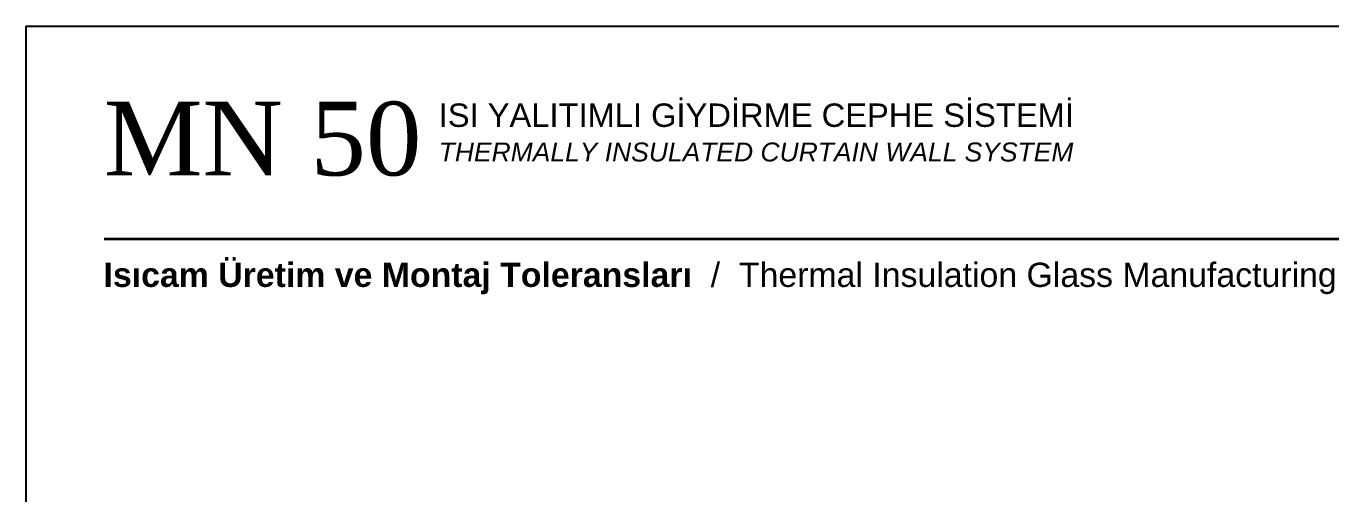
# Model space of a CAD drawing. Header units: millimetres. Extents: x 1489 to 1909, y -347 to 297.
# Drawn here: x 1489.2 to 1623.9, y -98.2 to -50 of the extents above; entities that cross this region are included whole.
import ezdxf

# ---------------------------------------------------------------- set-up
doc = ezdxf.new("R2010")
doc.units = ezdxf.units.MM
doc.layers.add('Antet', color=7, linetype='Continuous')
doc.layers.add('yazı_numara_k', color=11, linetype='Continuous')

# ---------------------------------------------------------------- blocks, each defined once
blk = doc.blocks.new('MN50.S.1')
at = {"color": 252}
blk.add_lwpolyline([(9907.25, 888.56), (9907.25, 1185.56), (10117.25, 1185.56), (10117.25, 888.56)], close=True, dxfattribs=at)
at = {"const_width": 0.3}
blk.add_lwpolyline([(9915.28, 1163.6), (10109.25, 1163.6)], dxfattribs=at)
at = {"color": 7, "insert": (9915.28, 1177.75), "char_height": 7.5867, "attachment_point": 1}
blk.add_mtext('{\\fTimes New Roman|b0|i0|c162|p34;MN 50 }', dxfattribs=at)
at = {"layer": 'yazı_numara_k', "color": 0, "insert": (9949.85, 1177.58), "char_height": 2.414, "attachment_point": 1}
blk.add_mtext('{\\fArial|b0|i0|c238|p34;ISI YALITIMLI GİYDİRME CEPHE SİSTEMİ\\P\\fArial|b0|i1|c238|p34;\\H0.809524x;THERMALLY INSULATED CURTAIN WALL SYSTEM}', dxfattribs=at)

msp = doc.modelspace()

# ---------------------------------------------------------------- block references
at = {"layer": 'Antet', "color": 0}
msp.add_blockref('MN50.S.1', (-8418.053, -1235.558), dxfattribs=at)

# ---------------------------------------------------------------- texts
at = {"layer": 'yazı_numara_k', "color": 7, "insert": (1497.192, -74.398), "char_height": 2.5, "attachment_point": 1}
msp.add_mtext('{\\fArial Unicode MS|b1|i0|c162|p34;Isıcam Üretim ve Montaj Toleransları  \\fArial Unicode MS|b0|i0|c162|p34;/  Thermal Insulation Glass Manufacturing And Assembly Tolerances}', dxfattribs=at)

doc.saveas('drawing.dxf')
